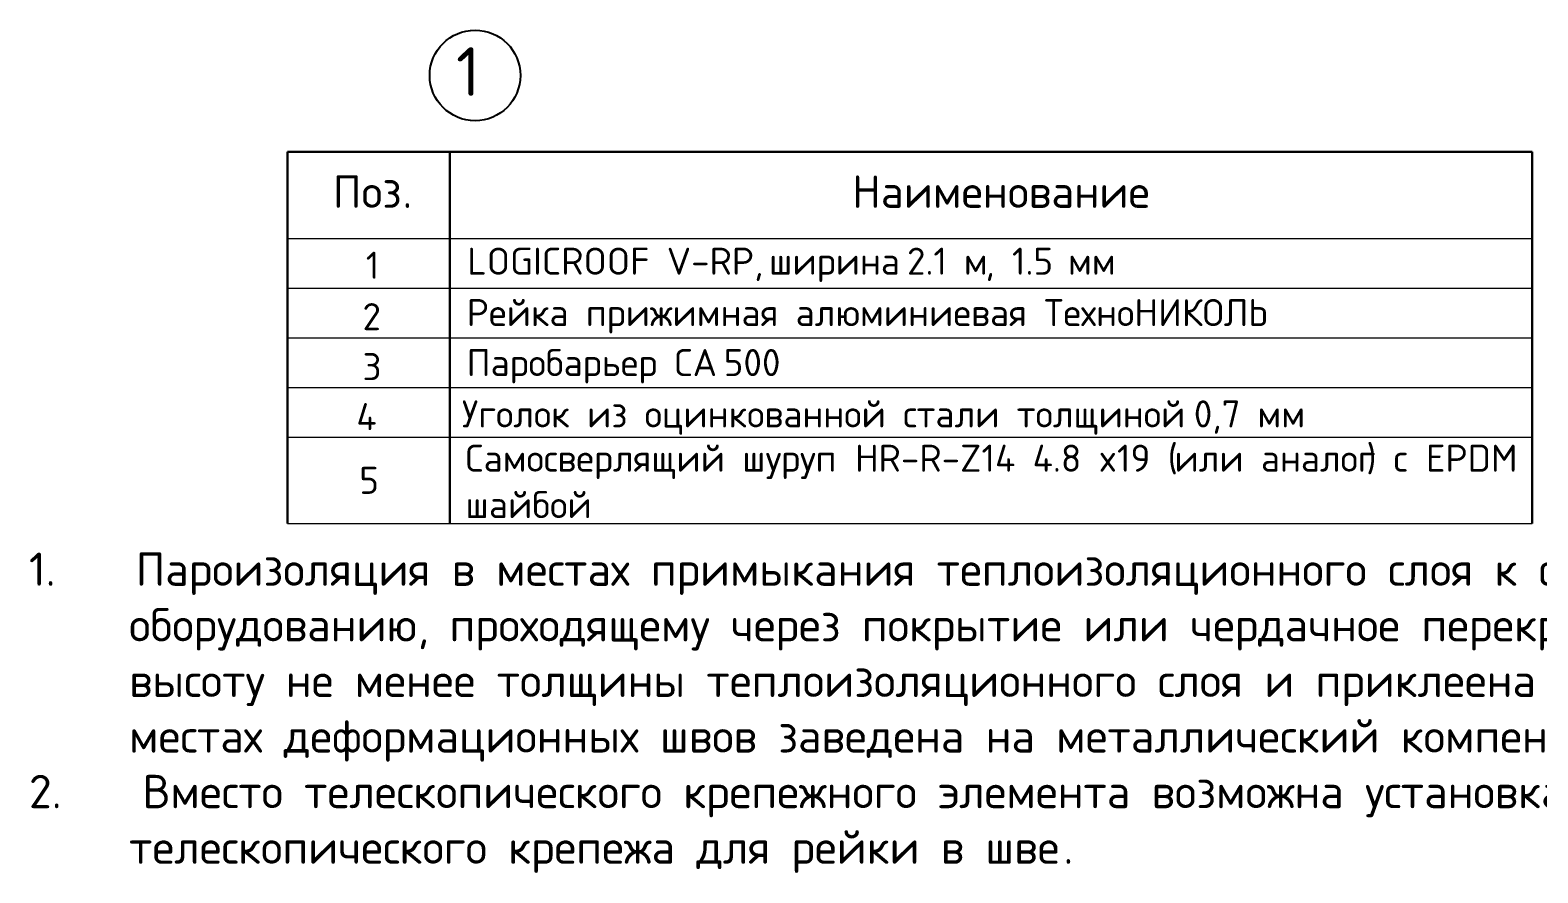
# Model space of a CAD drawing. Header units: millimetres. Extents: x -263990 to 193903, y -164417 to 240530.
# Drawn here: x -89257 to -65918, y 203207 to 216258 of the extents above; entities that cross this region are included whole.
import ezdxf

# ---------------------------------------------------------------- set-up
doc = ezdxf.new("R2010")
doc.units = ezdxf.units.MM
doc.header["$LTSCALE"] = 20
doc.layers.add('TN-АННОТАЦИИ', color=7, linetype='Continuous', lineweight=0)
doc.layers.add('TN-ТАБЛИЦЫ', color=7, linetype='Continuous', lineweight=30, true_color=0x000000)
doc.layers.add('СПДС_НЕПЕЧАТНЫЙ', color=254, linetype='Continuous', plot=False)
doc.styles.add('PDF ISOCPEUR', font='isocpeur.ttf')
doc.styles.add('TN-Текст', font='isocpeur.ttf')
doc.styles.add('TN-Текст-Аннотативный', font='isocpeur.ttf')

msp = doc.modelspace()

# ---------------------------------------------------------------- linework, layer by layer
at = {"layer": 'TN-ТАБЛИЦЫ', "color": 7}
for p, q in [((-85272.23308, 214371.96849), (-66004.30415, 214371.96849)), ((-85272.23308, 214371.96849), (-85272.23308, 208616.00087)), ((-82759.02496, 214371.96849), (-82759.02496, 208616.00087)), ((-66004.30415, 214371.96849), (-66004.30415, 208616.00087))]:
    msp.add_line(p, q, dxfattribs=at)
at = {"layer": 'TN-ТАБЛИЦЫ', "color": 7, "lineweight": 13}
for p, q in [((-85272.23308, 213031.59082), (-66004.30415, 213031.59082)), ((-85272.23308, 212262.78775), (-66004.30415, 212262.78775)), ((-85272.23308, 212262.78775), (-66004.30415, 212262.78775)), ((-85272.23308, 211493.98468), (-66004.30415, 211493.98468)), ((-85272.23308, 211493.98468), (-66004.30415, 211493.98468)), ((-85272.23308, 210725.18161), (-66004.30415, 210725.18161)), ((-85272.23308, 210725.18161), (-66004.30415, 210725.18161)), ((-85272.23308, 209956.37854), (-66004.30415, 209956.37854)), ((-85272.23308, 209956.37854), (-66004.30415, 209956.37854)), ((-85272.23308, 209956.37854), (-66004.30415, 209956.37854)), ((-85272.23308, 208616.00087), (-66004.30415, 208616.00087)), ((-85272.23308, 208616.00087), (-66004.30415, 208616.00087))]:
    msp.add_line(p, q, dxfattribs=at)
at = {"layer": 'СПДС_НЕПЕЧАТНЫЙ', "color": 7}
msp.add_circle((-82370.34416, 215556.94516), 701.37024, dxfattribs=at)

# ---------------------------------------------------------------- texts
at = {"layer": 'TN-АННОТАЦИИ', "color": 7, "style": 'TN-Текст-Аннотативный'}
for s, height, p in [('1.    ', 516.595893, (-89275.88681, 207651.96664)), ('Пароизоляция в местах примыкания теплоизоляционного слоя к стенам', 516.5958925, (-87622.77995, 207651.96664)), ('оборудованию', 516.5958925, (-87726.09913, 206790.97348)), ('проходящему через покрытие или чердачное перекрытие', 516.5958925, (-82766.77856, 206790.97348)), (', ', 516.595893, (-83257.54466, 206790.97348)), ('высоту не менее толщины теплоизоляционного слоя и приклеена к вертикальной поверхности', 516.5958925, (-87726.09913, 205929.98033)), ('местах деформационных швов заведена на металлический компенсатор с образованием складки', 516.5958925, (-87726.09913, 205068.98717)), ('2.    ', 516.595893, (-89275.88681, 204207.99402)), ('Вместо телескопического крепежного элемента возможна установка стальной рейки в шве и', 516.5958925, (-87519.46077, 204207.99402)), ('телескопического крепежа для рейки в шве', 516.5958925, (-87726.09913, 203347.00087)), ('.', 516.59589, (-73261.41414, 203347.00087))]:
    msp.add_text(s, height=height, dxfattribs=at).set_placement(p)
at = {"layer": 'TN-ТАБЛИЦЫ', "color": 7, "style": 'TN-Текст'}
for s, height, p in [('Поз', 502.641624, (-84572.30943, 213505.58586)), ('Наименование', 502.6416243, (-76534.23212, 213505.58586)), ('.', 502.64162, (-83491.62994, 213505.58586)), ('LOGICROOF V-RP, ', 418.8680202, (-82490.53537, 212470.6047)), ('2.1 ', 418.86802, (-75683.93004, 212470.6047)), (', 1.5 ', 418.86802, (-74469.21278, 212470.6047)), ('1', 418.86802, (-84061.29045, 212407.7745)), ('ширина ', 418.86802, (-77820.15694, 212470.6047)), ('м', 418.86802, (-74804.3072, 212470.6047)), ('мм', 418.86802, (-73191.66532, 212470.6047)), ('2', 418.86802, (-84112.98047, 211611.63704)), ('Рейка прижимная алюминиевая ТехноНИКОЛЬ', 418.8680202, (-82500.3386, 211674.46725)), ('3', 418.86802, (-84112.98047, 210837.44434)), ('Паробарьер СА', 418.8680202, (-82500.3386, 210900.27454)), ('500', 418.86802, (-78521.0924, 210900.27454)), ('Уголок из оцинкованной стали толщиной ', 418.8680202, (-82574.21713, 210105.14052)), ('0,7 ', 418.86802, (-71243.83718, 210105.14052)), ('4', 418.86802, (-84207.80241, 210063.25371)), ('мм', 418.86802, (-70259.49733, 210105.14052)), ('Самосверлящий шуруп ', 418.8680202, (-82518.79057, 209419.45124)), ('HR-R-Z14 4.8 x19 (', 418.8680202, (-76487.09108, 209419.45124)), (') ', 418.86802, (-68570.4855, 209419.45124)), ('EPDM', 418.86802, (-67648.97585, 209419.45124)), ('или аналог', 418.86802, (-71544.44844, 209419.45124)), ('с ', 418.86802, (-68151.61748, 209419.45124)), ('5', 418.86802, (-84162.23283, 209076.75569)), ('шайбой', 418.86802, (-82518.79057, 208700.39448))]:
    msp.add_text(s, height=height, dxfattribs=at).set_placement(p)
at = {"layer": 'СПДС_НЕПЕЧАТНЫЙ', "color": 7, "style": 'PDF ISOCPEUR'}
msp.add_text('1', height=752.5551, dxfattribs=at).set_placement((-82664.78748, 215240.76853))

doc.saveas('drawing.dxf')
